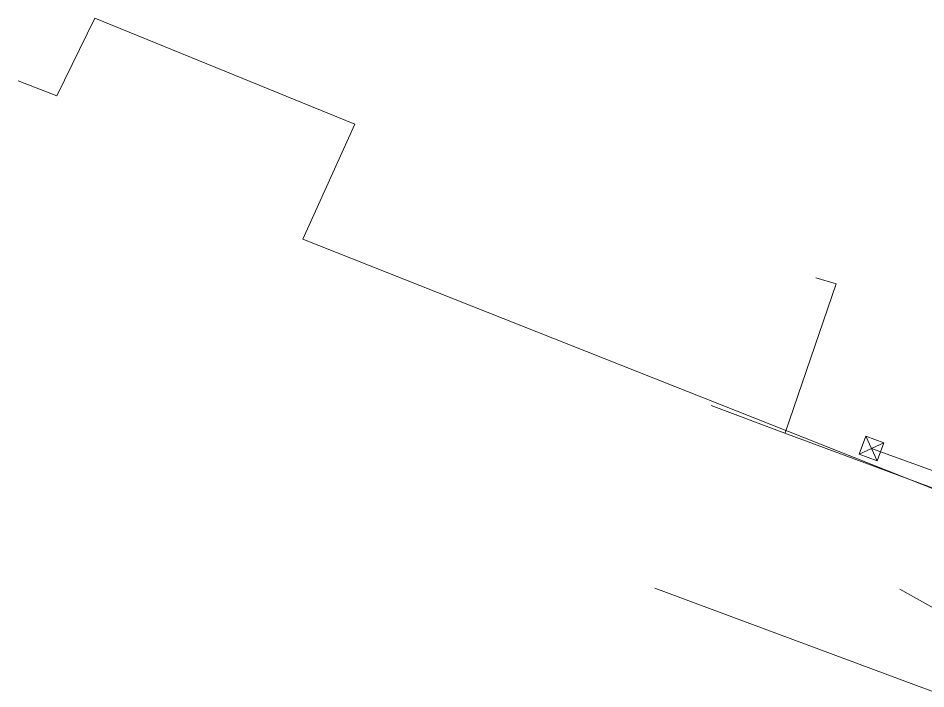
# Model space of a CAD drawing. Header units: metres. Extents: x 105014 to 106600, y 111320 to 118425.
# Drawn here: x 105287.9 to 105344.6, y 112976.1 to 113017.9 of the extents above; entities that cross this region are included whole.
import ezdxf

# ---------------------------------------------------------------- set-up
doc = ezdxf.new("R2010")
doc.units = ezdxf.units.M
for name, color, linetype, lineweight in [('30-RED-ENEL-EXIST', 13, 'CONTINUOUS', 13), ('30-RED-ENEL-NODOS', 11, 'CONTINUOUS', 13), ('30-RED-ETB-EXIST', 145, 'CONTINUOUS', 13), ('30-RED-VANTI-EXIST', 52, 'CONTINUOUS', 13), ('35-RH-ACUE-MENOR-EXIST', 151, 'CONTINUOUS', 13)]:
    doc.layers.add(name, color=color, linetype=linetype, lineweight=lineweight)

# ---------------------------------------------------------------- blocks, each defined once
blk = doc.blocks.new('CAJA_ENEL')
for p, q in [((-0.6, -0.6), (0.6, 0.6)), ((-0.6, 0.6), (0.6, -0.6))]:
    blk.add_line(p, q)
blk.add_lwpolyline([(-0.6, -0.6), (0.6, -0.6), (0.6, 0.6), (-0.6, 0.6)], close=True)

msp = doc.modelspace()

# ---------------------------------------------------------------- linework, layer by layer
at = {"layer": '30-RED-ENEL-EXIST'}
msp.add_lwpolyline([(105351.3079, 112987.4229), (105341.2527, 112991.0659)], dxfattribs=at)
at = {"layer": '30-RED-ETB-EXIST'}
msp.add_lwpolyline([(105343.019, 112982.293), (105349.823, 112978.485), (105349.625, 112978.683)], dxfattribs=at)
at = {"layer": '30-RED-VANTI-EXIST'}
for points in [[(105337.7813, 113001.7351), (105339.0461, 113001.3539), (105335.8593, 112992.0487)], [(105331.2411, 112993.7493), (105335.8309, 112992.0366)], [(105335.8309, 112992.0366), (105335.8427, 112992.0322)], [(105335.8309, 112992.0366), (105335.8427, 112992.0322)], [(105335.8427, 112992.0322), (105349.8693, 112986.8305), (105351.7741, 112986.3203)], [(105348.9337, 112974.4629), (105327.7161, 112982.3465)]]:
    msp.add_lwpolyline(points, dxfattribs=at)
at = {"layer": '35-RH-ACUE-MENOR-EXIST'}
msp.add_lwpolyline([(105287.94, 113014.03), (105290.36, 113013.1), (105292.74, 113017.94), (105308.98, 113011.33), (105305.72, 113004.14), (105348.57, 112987.17)], dxfattribs=at)
msp.add_lwpolyline([(105287.94, 113014.03), (105290.36, 113013.1), (105292.74, 113017.94), (105308.98, 113011.33), (105305.72, 113004.14), (105348.57, 112987.17)], dxfattribs=at)

# ---------------------------------------------------------------- block references
at = {"layer": '30-RED-ENEL-NODOS', "rotation": 339.4}
msp.add_blockref('CAJA_ENEL', (105341.2526, 112991.0659), dxfattribs=at)

doc.saveas('drawing.dxf')
